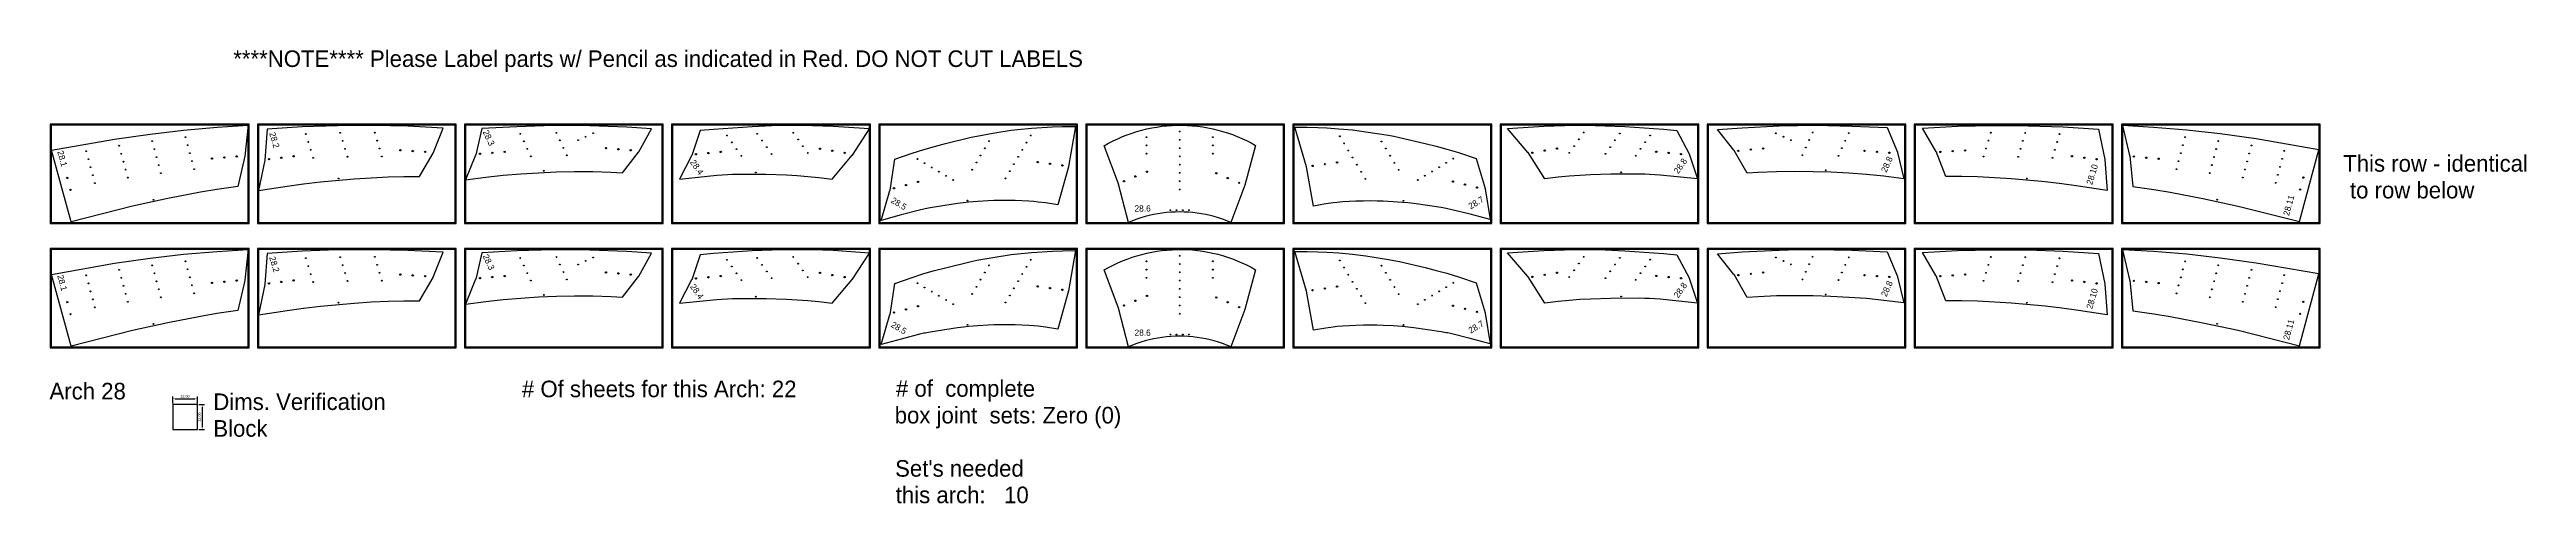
# Model space of a CAD drawing. Extents: x -420 to 2454, y -295 to 739.
# Drawn here: x 1258 to 2454, y -142 to 77 of the extents above; entities that cross this region are included whole.
import ezdxf

# ---------------------------------------------------------------- set-up
doc = ezdxf.new("R2010")
doc.units = 0
doc.header["$PDMODE"] = 32
doc.header["$PDSIZE"] = 0.38
doc.layers.get('0').update_dxf_attribs({"linetype": 'CONTINUOUS'})
doc.layers.get('DEFPOINTS').update_dxf_attribs({"linetype": 'CONTINUOUS'})
for name, color, linetype in [('ARCH__', 1, 'CONTINUOUS'), ('DEFAULT', 7, 'CONTINUOUS'), ('DRILL_PTS__ENGRAVE_PASS_RO', 172, 'CONTINUOUS'), ('DRILLING', 3, 'CONTINUOUS'), ('ENGRAVE', 4, 'CONTINUOUS'), ('PLYWOOD', 6, 'CONTINUOUS')]:
    doc.layers.add(name, color=color, linetype=linetype)
doc.styles.add('ARIAL', font='txt')
doc.dimstyles.get("Standard").update_dxf_attribs({"dimtxt": 0.18, "dimasz": 0.18, "dimexe": 0.18, "dimexo": 0.0625, "dimgap": 0.09, "dimtad": 0, "dimtih": 1, "dimtoh": 1, "dimzin": 0, "dimcen": 0.09, "dimazin": 3, "dimtfac": 1, "dimtofl": 0, "dimtmove": 0, "dimatfit": 3})

# ---------------------------------------------------------------- blocks, each defined once
blk = doc.blocks.new('*X313')
at = {"linetype": 'CONTINUOUS'}
for s, p in [('# of  complete', (1667, -90.8)), ('box joint  sets: Zero (0)', (1666.4, -103.7)), ("Set's needed", (1666.6, -129.4)), ('this arch:   10', (1666.9, -142.2))]:
    blk.add_text(s, height=8, dxfattribs=at).set_placement(p)
blk = doc.blocks.new('*X314')
at = {"layer": 'DEFAULT', "linetype": 'CONTINUOUS'}
for s, p in [('This row - identical', (2365.8, 17.9)), (' to row below', (2366.1, 5))]:
    blk.add_text(s, height=8, dxfattribs=at).set_placement(p)
blk = doc.blocks.new('_U828')
at = {"layer": 'ENGRAVE'}
blk.add_point((0, 0), dxfattribs=at)
blk = doc.blocks.new('_U829_01')
at = {"layer": 'ENGRAVE', "color": 0, "linetype": 'BYBLOCK'}
for p in [(0, 0), (4, 0), (8, 0), (12, 0), (16, 0), (20, 0)]:
    blk.add_blockref('_U828', p, dxfattribs=at)
blk = doc.blocks.new('_U832')
at = {"layer": 'ENGRAVE'}
blk.add_point((0, 0), dxfattribs=at)
blk = doc.blocks.new('_U833_01')
at = {"layer": 'ENGRAVE', "color": 0, "linetype": 'BYBLOCK'}
for p in [(0, 0), (4, 0), (8, 0), (12, 0), (16, 0), (20, 0), (24, 0)]:
    blk.add_blockref('_U832', p, dxfattribs=at)
blk = doc.blocks.new('_U842')
at = {"layer": 'ENGRAVE'}
blk.add_point((0, 0), dxfattribs=at)
blk = doc.blocks.new('_U843_01')
at = {"layer": 'ENGRAVE', "color": 0, "linetype": 'BYBLOCK'}
for p in [(0, 0), (4, 0), (8, 0), (12, 0), (16, 0)]:
    blk.add_blockref('_U842', p, dxfattribs=at)
blk = doc.blocks.new('_U874')
at = {"layer": 'ENGRAVE'}
blk.add_point((0, 0), dxfattribs=at)
blk = doc.blocks.new('_U875_01')
at = {"layer": 'ENGRAVE', "color": 0, "linetype": 'BYBLOCK'}
for p in [(0, 0), (4, 0), (8, 0), (12, 0), (16, 0)]:
    blk.add_blockref('_U874', p, dxfattribs=at)
blk = doc.blocks.new('_U870')
at = {"layer": 'ENGRAVE'}
blk.add_point((0, 0), dxfattribs=at)
blk = doc.blocks.new('_U871_01')
at = {"layer": 'ENGRAVE', "color": 0, "linetype": 'BYBLOCK'}
for p in [(0, 0), (4, 0), (8, 0), (12, 0), (16, 0), (20, 0), (24, 0)]:
    blk.add_blockref('_U870', p, dxfattribs=at)
blk = doc.blocks.new('_U866')
at = {"layer": 'ENGRAVE'}
blk.add_point((0, 0), dxfattribs=at)
blk = doc.blocks.new('_U867_01')
at = {"layer": 'ENGRAVE', "color": 0, "linetype": 'BYBLOCK'}
for p in [(0, 0), (4, 0), (8, 0), (12, 0), (16, 0), (20, 0)]:
    blk.add_blockref('_U866', p, dxfattribs=at)
blk = doc.blocks.new('*D14')
at = {"layer": 'DEFAULT', "color": 0}
for p, q in [((1317.8, -94), (1317.8, -90.6)), ((1319, -91.8), (1328.5, -91.8)), ((1329.8, -94), (1329.8, -90.6))]:
    blk.add_line(p, q, dxfattribs=at)
for points in [[(1319, -91.6), (1319, -92), (1317.8, -91.8)], [(1328.5, -92), (1328.5, -91.6), (1329.8, -91.8)]]:
    blk.add_solid(points, dxfattribs=at)
at = {"layer": 'DEFPOINTS', "color": 0}
for p in [(1317.8, -94.6), (1329.8, -91.8), (1329.8, -94.6)]:
    blk.add_point(p, dxfattribs=at)
at = {"layer": 'DEFAULT', "color": 0, "linetype": 'CONTINUOUS', "style": 'ARIAL'}
blk.add_text('12.00', height=1.25, dxfattribs=at).set_placement((1321.5, -91.2))
blk = doc.blocks.new('*D15')
at = {"layer": 'DEFAULT', "color": 0}
for p, q in [((1330.4, -94.6), (1333.2, -94.6)), ((1330.4, -106.6), (1333.2, -106.6)), ((1332, -95.9), (1332, -105.4))]:
    blk.add_line(p, q, dxfattribs=at)
for points in [[(1332.2, -95.9), (1331.8, -95.9), (1332, -94.6)], [(1331.8, -105.4), (1332.2, -105.4), (1332, -106.6)]]:
    blk.add_solid(points, dxfattribs=at)
at = {"layer": 'DEFPOINTS', "color": 0}
for p in [(1329.8, -94.6), (1329.8, -106.6), (1332, -106.6)]:
    blk.add_point(p, dxfattribs=at)
at = {"layer": 'DEFAULT', "color": 0, "linetype": 'CONTINUOUS', "style": 'ARIAL'}
blk.add_text('12.00', height=1.25, rotation=90, dxfattribs=at).set_placement((1331.3, -102.8))
blk = doc.blocks.new('*X315')
at = {"layer": 'DEFAULT', "linetype": 'CONTINUOUS'}
for s, p in [('Dims. Verification', (1337.4, -97.2)), ('Block', (1337.4, -110.1))]:
    blk.add_text(s, height=8, dxfattribs=at).set_placement(p)

msp = doc.modelspace()

# ---------------------------------------------------------------- linework, layer by layer
for p, q in [((1289.663, 33.658), (1306.966, 36.079)), ((1306.966, 36.079), (1323.016, 38.03)), ((1323.016, 38.03), (1339.226, 39.389)), ((1339.226, 39.389), (1354.177, 40.333)), ((1354.177, 40.333), (1352.685, 25.475)), ((1363.322, 38.416), (1362.247, 23.521)), ((1380.314, 39.515), (1363.322, 38.416)), ((1397.33, 40.121), (1380.314, 39.515)), ((1414.357, 40.231), (1397.33, 40.121)), ((1431.38, 39.847), (1414.357, 40.231)), ((1448.385, 38.968), (1431.38, 39.847)), ((1443.621, 26.906), (1448.385, 38.968)), ((1467.108, 38.689), (1464.115, 26.07)), ((1484.025, 39.624), (1467.108, 38.689)), ((1501.419, 40.181), (1484.025, 39.624)), ((1510.244, 40.186), (1501.419, 40.181)), ((1519.143, 40.033), (1510.244, 40.186)), ((1537.104, 39.374), (1519.143, 40.033)), ((1548.95, 38.56), (1537.104, 39.374)), ((1542.811, 27.48), (1548.95, 38.56)), ((1572.459, 37.739), (1568.413, 25.735)), ((1578.913, 38.335), (1572.459, 37.739)), ((1597.628, 39.609), (1578.913, 38.335)), ((1607.143, 40.024), (1597.628, 39.609)), ((1616.814, 40.22), (1607.143, 40.024)), ((1626.69, 40.127), (1616.814, 40.22)), ((1636.762, 39.757), (1626.69, 40.127)), ((1654.177, 38.627), (1636.762, 39.757)), ((1645.997, 25.956), (1654.177, 38.627)), ((1705.993, 35.126), (1713.707, 36.505)), ((1713.707, 36.505), (1722.602, 37.895)), ((1722.602, 37.895), (1725.858, 38.303)), ((1725.858, 38.303), (1732.473, 38.925)), ((1732.473, 38.925), (1742.54, 39.593)), ((1742.54, 39.593), (1747.368, 39.74)), ((1747.368, 39.74), (1753.695, 39.775)), ((1753.695, 39.775), (1750.314, 20.386)), ((1778.653, 35.73), (1780.981, 36.554)), ((1780.981, 36.554), (1783.336, 37.299)), ((1783.336, 37.299), (1785.715, 37.964)), ((1785.715, 37.964), (1788.115, 38.548)), ((1788.115, 38.548), (1790.533, 39.05)), ((1790.533, 39.05), (1792.967, 39.47)), ((1792.967, 39.47), (1795.414, 39.808)), ((1795.414, 39.808), (1797.871, 40.062)), ((1797.871, 40.062), (1800.335, 40.233)), ((1800.335, 40.233), (1802.803, 40.321)), ((1802.803, 40.321), (1805.273, 40.325)), ((1805.273, 40.325), (1807.742, 40.245)), ((1807.742, 40.245), (1810.206, 40.082)), ((1810.206, 40.082), (1812.664, 39.835)), ((1812.664, 39.835), (1815.112, 39.506)), ((1815.112, 39.506), (1817.547, 39.093)), ((1817.547, 39.093), (1819.967, 38.599)), ((1819.967, 38.599), (1822.369, 38.023)), ((1822.369, 38.023), (1824.749, 37.366)), ((1824.749, 37.366), (1827.107, 36.628)), ((1827.107, 36.628), (1829.438, 35.812)), ((1859.677, 39.333), (1861.228, 39.378)), ((1865.164, 20.274), (1859.677, 39.333)), ((1861.228, 39.378), (1865.596, 39.357)), ((1865.596, 39.357), (1870.77, 39.261)), ((1870.77, 39.261), (1875.096, 39.078)), ((1875.096, 39.078), (1880.855, 38.676)), ((1880.855, 38.676), (1887.481, 38.038)), ((1887.481, 38.038), (1893.877, 37.204)), ((1893.877, 37.204), (1904.803, 35.491)), ((1962.348, 38.708), (1979.762, 39.838)), ((1972.129, 27.228), (1962.348, 38.708)), ((1979.762, 39.838), (1989.834, 40.207)), ((1989.834, 40.207), (1999.71, 40.301)), ((1999.71, 40.301), (2009.381, 40.105)), ((2009.381, 40.105), (2018.896, 39.69)), ((2018.896, 39.69), (2037.612, 38.416)), ((2037.612, 38.416), (2044.066, 37.82)), ((2044.066, 37.82), (2049.945, 26.599)), ((2063.69, 38.209), (2075.526, 39.149)), ((2071.597, 28.313), (2063.69, 38.209)), ((2075.526, 39.149), (2093.48, 40)), ((2093.48, 40), (2102.376, 40.248)), ((2102.376, 40.248), (2111.2, 40.337)), ((2111.2, 40.337), (2128.599, 39.965)), ((2128.599, 39.965), (2145.526, 39.211)), ((2145.526, 39.211), (2150.546, 27.253)), ((2162.593, 38.948), (2179.597, 39.827)), ((2169.149, 27.759), (2162.593, 38.948)), ((2179.597, 39.827), (2196.62, 40.211)), ((2196.62, 40.211), (2213.647, 40.101)), ((2213.647, 40.101), (2230.664, 39.495)), ((2230.664, 39.495), (2247.655, 38.396)), ((2247.655, 38.396), (2250.707, 23.778)), ((2274.131, 39.313), (2259.177, 40.208)), ((2259.177, 40.208), (2262.684, 25.693)), ((2290.346, 38.007), (2274.131, 39.313)), ((2306.401, 36.108), (2290.346, 38.007)), ((2323.712, 33.743), (2306.401, 36.108)), ((1259.338, 28.31), (1289.663, 33.658)), ((1268.73, -6.289), (1259.338, 28.31)), ((1352.663, 25.343), (1349.204, 10.816)), ((1352.685, 25.475), (1352.663, 25.343)), ((1436.997, 15.579), (1443.554, 26.768)), ((1443.554, 26.768), (1443.621, 26.906)), ((1464.068, 25.924), (1459.177, 13.913)), ((1464.115, 26.07), (1464.068, 25.924)), ((1534.923, 17.369), (1542.724, 27.349)), ((1542.724, 27.349), (1542.811, 27.48)), ((1568.352, 25.59), (1562.473, 14.37)), ((1568.413, 25.735), (1568.352, 25.59)), ((1636.137, 14.37), (1645.918, 25.85)), ((1645.918, 25.85), (1645.997, 25.956)), ((1666.402, 23.893), (1674.901, 26.873)), ((1674.901, 26.873), (1680.51, 28.678)), ((1680.51, 28.678), (1685.587, 30.123)), ((1685.587, 30.123), (1690.951, 31.522)), ((1690.951, 31.522), (1703.25, 34.547)), ((1703.25, 34.547), (1705.993, 35.126)), ((1767.502, 30.455), (1769.658, 31.66)), ((1774.395, 12.02), (1767.502, 30.455)), ((1769.658, 31.66), (1771.854, 32.791)), ((1771.854, 32.791), (1774.087, 33.847)), ((1774.087, 33.847), (1776.354, 34.827)), ((1776.354, 34.827), (1778.653, 35.73)), ((1829.438, 35.812), (1831.74, 34.916)), ((1831.74, 34.916), (1834.01, 33.944)), ((1834.01, 33.944), (1836.246, 32.895)), ((1840.606, 30.573), (1835.493, 11.411)), ((1836.246, 32.895), (1838.446, 31.771)), ((1838.446, 31.771), (1840.606, 30.573)), ((1904.803, 35.491), (1907.381, 35.026)), ((1907.381, 35.026), (1910.13, 34.476)), ((1910.13, 34.476), (1922.461, 31.581)), ((1922.461, 31.581), (1927.84, 30.239)), ((1927.84, 30.239), (1932.931, 28.849)), ((1932.931, 28.849), (1938.56, 27.103)), ((1938.56, 27.103), (1947.09, 24.214)), ((1947.09, 24.214), (1951.447, 9.775)), ((1972.208, 27.122), (1972.129, 27.228)), ((1980.388, 14.451), (1972.208, 27.122)), ((2049.945, 26.599), (2050.007, 26.455)), ((2050.007, 26.455), (2054.052, 14.451)), ((2071.686, 28.182), (2071.597, 28.313)), ((2077.942, 17.168), (2071.686, 28.182)), ((2150.546, 27.253), (2150.594, 27.107)), ((2150.594, 27.107), (2153.721, 14.522)), ((2169.217, 27.621), (2169.149, 27.759)), ((2173.98, 15.559), (2169.217, 27.621)), ((2262.684, 25.693), (2262.706, 25.561)), ((2262.706, 25.561), (2264.246, 10.707)), ((2354.054, 28.494), (2323.712, 33.743)), ((2344.775, -6.136), (2354.054, 28.494)), ((1362.228, 23.389), (1359.177, 8.771)), ((1362.247, 23.521), (1362.228, 23.389)), ((1372.997, 10.932), (1381.022, 12.03)), ((1381.022, 12.03), (1389.092, 12.981)), ((1389.092, 12.981), (1405.372, 14.414)), ((1405.372, 14.414), (1413.56, 14.971)), ((1413.56, 14.971), (1421.795, 15.371)), ((1421.795, 15.371), (1429.375, 15.547)), ((1429.375, 15.547), (1436.997, 15.579)), ((1459.177, 13.913), (1468.925, 15.217)), ((1468.925, 15.217), (1477.313, 16.16)), ((1477.313, 16.16), (1485.801, 16.886)), ((1485.801, 16.886), (1494.383, 17.412)), ((1494.383, 17.412), (1503.045, 17.766)), ((1503.045, 17.766), (1511.788, 17.946)), ((1511.788, 17.946), (1520.62, 17.934)), ((1520.62, 17.934), (1529.572, 17.667)), ((1529.572, 17.667), (1534.923, 17.369)), ((1562.473, 14.37), (1580.522, 16.172)), ((1580.522, 16.172), (1585.686, 16.536)), ((1585.686, 16.536), (1588.002, 16.634)), ((1588.002, 16.634), (1590.375, 16.687)), ((1590.375, 16.687), (1604.369, 16.625)), ((1604.369, 16.625), (1614.149, 16.33)), ((1614.149, 16.33), (1619.253, 16.048)), ((1619.253, 16.048), (1624.435, 15.658)), ((1624.435, 15.658), (1629.701, 15.15)), ((1629.701, 15.15), (1636.137, 14.37)), ((1664.147, 8.981), (1666.402, 23.893)), ((1750.291, 20.284), (1745.118, 1.822)), ((1750.298, 20.309), (1750.291, 20.284)), ((1750.304, 20.335), (1750.298, 20.309)), ((1750.309, 20.36), (1750.304, 20.335)), ((1750.314, 20.386), (1750.309, 20.36)), ((1774.404, 11.995), (1774.395, 12.02)), ((1774.412, 11.971), (1774.404, 11.995)), ((1774.42, 11.945), (1774.412, 11.971)), ((1865.173, 20.241), (1865.164, 20.274)), ((1865.181, 20.208), (1865.173, 20.241)), ((1865.187, 20.174), (1865.181, 20.208)), ((1868.612, 1.309), (1865.187, 20.174)), ((1986.824, 15.231), (1980.388, 14.451)), ((1992.09, 15.739), (1986.824, 15.231)), ((1997.271, 16.129), (1992.09, 15.739)), ((2002.376, 16.411), (1997.271, 16.129)), ((2012.156, 16.706), (2002.376, 16.411)), ((2026.15, 16.768), (2012.156, 16.706)), ((2028.522, 16.715), (2026.15, 16.768)), ((2030.839, 16.617), (2028.522, 16.715)), ((2036.003, 16.253), (2030.839, 16.617)), ((2054.052, 14.451), (2036.003, 16.253)), ((2083.29, 17.524), (2077.942, 17.168)), ((2092.238, 17.886), (2083.29, 17.524)), ((2101.07, 17.993), (2092.238, 17.886)), ((2109.814, 17.905), (2101.07, 17.993)), ((2118.479, 17.644), (2109.814, 17.905)), ((2127.066, 17.21), (2118.479, 17.644)), ((2135.562, 16.575), (2127.066, 17.21)), ((2143.959, 15.722), (2135.562, 16.575)), ((2153.721, 14.522), (2143.959, 15.722)), ((2181.603, 15.527), (2173.98, 15.559)), ((2189.182, 15.351), (2181.603, 15.527)), ((2197.418, 14.951), (2189.182, 15.351)), ((2205.606, 14.394), (2197.418, 14.951)), ((2221.886, 12.961), (2205.606, 14.394)), ((2229.955, 12.01), (2221.886, 12.961)), ((2237.98, 10.912), (2229.955, 12.01)), ((2250.707, 23.778), (2250.725, 23.645)), ((2250.725, 23.645), (2251.801, 8.751)), ((1298.455, 1.269), (1268.73, -6.289)), ((1315.423, 4.925), (1298.455, 1.269)), ((1331.164, 8.011), (1315.423, 4.925)), ((1339.095, 9.334), (1331.164, 8.011)), ((1349.204, 10.816), (1339.095, 9.334)), ((1359.177, 8.771), (1372.997, 10.932)), ((1659.914, -5.633), (1664.118, 8.852)), ((1664.118, 8.852), (1664.147, 8.981)), ((1683.507, 0.405), (1681.058, -0.023)), ((1696.72, 2.499), (1683.507, 0.405)), ((1699.63, 2.874), (1696.72, 2.499)), ((1702.103, 3.136), (1699.63, 2.874)), ((1706.549, 3.49), (1702.103, 3.136)), ((1711.479, 3.808), (1706.549, 3.49)), ((1714.327, 3.929), (1711.479, 3.808)), ((1717.494, 3.995), (1714.327, 3.929)), ((1720.982, 3.989), (1717.494, 3.995)), ((1724.584, 3.919), (1720.982, 3.989)), ((1731.111, 3.643), (1724.584, 3.919)), ((1733.6, 3.462), (1731.111, 3.643)), ((1735.641, 3.258), (1733.6, 3.462)), ((1739.183, 2.783), (1735.641, 3.258)), ((1745.118, 1.822), (1739.183, 2.783)), ((1774.427, 11.92), (1774.42, 11.945)), ((1779.305, -6.622), (1774.427, 11.92)), ((1835.461, 11.312), (1828.68, -6.622)), ((1835.473, 11.345), (1835.461, 11.312)), ((1835.483, 11.377), (1835.473, 11.345)), ((1835.493, 11.411), (1835.483, 11.377)), ((1874.536, 2.333), (1868.612, 1.309)), ((1878.073, 2.846), (1874.536, 2.333)), ((1880.111, 3.071), (1878.073, 2.846)), ((1882.599, 3.279), (1880.111, 3.071)), ((1889.122, 3.624), (1882.599, 3.279)), ((1892.724, 3.732), (1889.122, 3.624)), ((1896.211, 3.775), (1892.724, 3.732)), ((1899.379, 3.743), (1896.211, 3.775)), ((1902.227, 3.652), (1899.379, 3.743)), ((1907.16, 3.386), (1902.227, 3.652)), ((1911.61, 3.079), (1907.16, 3.386)), ((1914.086, 2.843), (1911.61, 3.079)), ((1916.999, 2.5), (1914.086, 2.843)), ((1930.234, 0.545), (1916.999, 2.5)), ((1932.688, 0.143), (1930.234, 0.545)), ((1933.31, 0.023), (1932.688, 0.143)), ((1934.73, -0.295), (1933.31, 0.023)), ((1951.447, 9.775), (1951.477, 9.646)), ((1951.477, 9.646), (1953.89, -5.242)), ((2251.801, 8.751), (2237.98, 10.912)), ((2264.246, 10.707), (2274.36, 9.258)), ((2274.36, 9.258), (2282.295, 7.961)), ((2282.295, 7.961), (2298.046, 4.927)), ((2298.046, 4.927), (2315.026, 1.325)), ((2315.026, 1.325), (2344.775, -6.136)), ((1669.562, -2.926), (1659.914, -5.633)), ((1679.02, -0.483), (1669.562, -2.926)), ((1680.437, -0.15), (1679.02, -0.483)), ((1681.058, -0.023), (1680.437, -0.15)), ((1781.262, -5.82), (1779.305, -6.622)), ((1783.245, -5.085), (1781.262, -5.82)), ((1785.251, -4.417), (1783.245, -5.085)), ((1787.279, -3.817), (1785.251, -4.417)), ((1789.326, -3.287), (1787.279, -3.817)), ((1791.39, -2.826), (1789.326, -3.287)), ((1793.469, -2.434), (1791.39, -2.826)), ((1795.559, -2.114), (1793.469, -2.434)), ((1797.659, -1.864), (1795.559, -2.114)), ((1799.766, -1.686), (1797.659, -1.864)), ((1801.878, -1.578), (1799.766, -1.686)), ((1803.993, -1.543), (1801.878, -1.578)), ((1804.302, -1.539), (1803.993, -1.539)), ((1806.107, -1.578), (1803.993, -1.543)), ((1808.219, -1.686), (1806.107, -1.578)), ((1810.326, -1.864), (1808.219, -1.686)), ((1812.426, -2.114), (1810.326, -1.864)), ((1814.517, -2.434), (1812.426, -2.114)), ((1816.595, -2.826), (1814.517, -2.434)), ((1818.659, -3.287), (1816.595, -2.826)), ((1820.706, -3.817), (1818.659, -3.287)), ((1822.734, -4.417), (1820.706, -3.817)), ((1824.741, -5.085), (1822.734, -4.417)), ((1826.723, -5.82), (1824.741, -5.085)), ((1828.68, -6.622), (1826.723, -5.82)), ((1944.214, -2.637), (1934.73, -0.295)), ((1953.89, -5.242), (1944.214, -2.637)), ((1306.966, -23.921), (1323.016, -21.97)), ((1323.016, -21.97), (1339.226, -20.611)), ((1339.226, -20.611), (1354.177, -19.667)), ((1354.177, -19.667), (1352.685, -34.525)), ((1363.322, -21.584), (1362.247, -36.479)), ((1380.314, -20.485), (1363.322, -21.584)), ((1397.33, -19.879), (1380.314, -20.485)), ((1414.357, -19.769), (1397.33, -19.879)), ((1431.38, -20.153), (1414.357, -19.769)), ((1448.385, -21.032), (1431.38, -20.153)), ((1443.621, -33.094), (1448.385, -21.032)), ((1467.108, -21.311), (1464.115, -33.93)), ((1484.025, -20.376), (1467.108, -21.311)), ((1501.419, -19.819), (1484.025, -20.376)), ((1510.244, -19.814), (1501.419, -19.819)), ((1519.143, -19.967), (1510.244, -19.814)), ((1537.104, -20.626), (1519.143, -19.967)), ((1548.95, -21.44), (1537.104, -20.626)), ((1542.811, -32.52), (1548.95, -21.44)), ((1572.459, -22.261), (1568.413, -34.265)), ((1578.913, -21.665), (1572.459, -22.261)), ((1597.628, -20.391), (1578.913, -21.665)), ((1607.143, -19.976), (1597.628, -20.391)), ((1616.814, -19.78), (1607.143, -19.976)), ((1626.69, -19.873), (1616.814, -19.78)), ((1636.762, -20.243), (1626.69, -19.873)), ((1654.177, -21.373), (1636.762, -20.243)), ((1645.997, -34.044), (1654.177, -21.373)), ((1705.993, -24.874), (1713.707, -23.495)), ((1713.707, -23.495), (1722.602, -22.105)), ((1722.602, -22.105), (1725.858, -21.697)), ((1725.858, -21.697), (1732.473, -21.075)), ((1732.473, -21.075), (1742.54, -20.407)), ((1742.54, -20.407), (1747.368, -20.26)), ((1747.368, -20.26), (1753.695, -20.225)), ((1753.695, -20.225), (1750.314, -39.614)), ((1778.653, -24.27), (1780.981, -23.446)), ((1780.981, -23.446), (1783.336, -22.701)), ((1783.336, -22.701), (1785.715, -22.036)), ((1785.715, -22.036), (1788.115, -21.452)), ((1788.115, -21.452), (1790.533, -20.95)), ((1790.533, -20.95), (1792.967, -20.53)), ((1792.967, -20.53), (1795.414, -20.192)), ((1795.414, -20.192), (1797.871, -19.938)), ((1797.871, -19.938), (1800.335, -19.767)), ((1800.335, -19.767), (1802.803, -19.679)), ((1802.803, -19.679), (1805.273, -19.675)), ((1805.273, -19.675), (1807.742, -19.755)), ((1807.742, -19.755), (1810.206, -19.918)), ((1810.206, -19.918), (1812.664, -20.165)), ((1812.664, -20.165), (1815.112, -20.494)), ((1815.112, -20.494), (1817.547, -20.907)), ((1817.547, -20.907), (1819.967, -21.401)), ((1819.967, -21.401), (1822.369, -21.977)), ((1822.369, -21.977), (1824.749, -22.634)), ((1824.749, -22.634), (1827.107, -23.372)), ((1827.107, -23.372), (1829.438, -24.188)), ((1859.677, -20.667), (1861.228, -20.622)), ((1865.164, -39.726), (1859.677, -20.667)), ((1861.228, -20.622), (1865.596, -20.643)), ((1865.596, -20.643), (1870.77, -20.739)), ((1870.77, -20.739), (1875.096, -20.922)), ((1875.096, -20.922), (1880.855, -21.324)), ((1880.855, -21.324), (1887.481, -21.962)), ((1887.481, -21.962), (1893.877, -22.796)), ((1893.877, -22.796), (1904.803, -24.509)), ((1962.348, -21.292), (1979.762, -20.162)), ((1972.129, -32.772), (1962.348, -21.292)), ((1979.762, -20.162), (1989.834, -19.793)), ((1989.834, -19.793), (1999.71, -19.699)), ((1999.71, -19.699), (2009.381, -19.895)), ((2009.381, -19.895), (2018.896, -20.31)), ((2018.896, -20.31), (2037.612, -21.584)), ((2037.612, -21.584), (2044.066, -22.18)), ((2044.066, -22.18), (2049.945, -33.401)), ((2063.69, -21.791), (2075.526, -20.851)), ((2071.597, -31.687), (2063.69, -21.791)), ((2075.526, -20.851), (2093.48, -20)), ((2093.48, -20), (2102.376, -19.752)), ((2102.376, -19.752), (2111.2, -19.663)), ((2111.2, -19.663), (2128.599, -20.035)), ((2128.599, -20.035), (2145.526, -20.789)), ((2145.526, -20.789), (2150.546, -32.747)), ((2162.593, -21.052), (2179.597, -20.173)), ((2169.149, -32.241), (2162.593, -21.052)), ((2179.597, -20.173), (2196.62, -19.789)), ((2196.62, -19.789), (2213.647, -19.899)), ((2213.647, -19.899), (2230.664, -20.505)), ((2230.664, -20.505), (2247.655, -21.604)), ((2247.655, -21.604), (2250.707, -36.222)), ((2274.131, -20.687), (2259.177, -19.792)), ((2259.177, -19.792), (2262.684, -34.307)), ((2290.346, -21.993), (2274.131, -20.687)), ((2306.401, -23.892), (2290.346, -21.993)), ((2323.712, -26.257), (2306.401, -23.892)), ((1259.338, -31.69), (1289.663, -26.342)), ((1268.73, -66.289), (1259.338, -31.69)), ((1289.663, -26.342), (1306.966, -23.921)), ((1352.663, -34.657), (1349.204, -49.184)), ((1352.685, -34.525), (1352.663, -34.657)), ((1436.997, -44.421), (1443.554, -33.232)), ((1443.554, -33.232), (1443.621, -33.094)), ((1464.068, -34.076), (1459.177, -46.087)), ((1464.115, -33.93), (1464.068, -34.076)), ((1534.923, -42.631), (1542.724, -32.651)), ((1542.724, -32.651), (1542.811, -32.52)), ((1568.352, -34.41), (1562.473, -45.63)), ((1568.413, -34.265), (1568.352, -34.41)), ((1636.137, -45.63), (1645.918, -34.15)), ((1645.918, -34.15), (1645.997, -34.044)), ((1666.402, -36.107), (1674.901, -33.127)), ((1674.901, -33.127), (1680.51, -31.322)), ((1680.51, -31.322), (1685.587, -29.877)), ((1685.587, -29.877), (1690.951, -28.478)), ((1690.951, -28.478), (1703.25, -25.453)), ((1703.25, -25.453), (1705.993, -24.874)), ((1767.502, -29.545), (1769.658, -28.34)), ((1774.395, -47.98), (1767.502, -29.545)), ((1769.658, -28.34), (1771.854, -27.209)), ((1771.854, -27.209), (1774.087, -26.153)), ((1774.087, -26.153), (1776.354, -25.173)), ((1776.354, -25.173), (1778.653, -24.27)), ((1829.438, -24.188), (1831.74, -25.084)), ((1831.74, -25.084), (1834.01, -26.056)), ((1834.01, -26.056), (1836.246, -27.105)), ((1840.606, -29.427), (1835.493, -48.589)), ((1836.246, -27.105), (1838.446, -28.229)), ((1838.446, -28.229), (1840.606, -29.427)), ((1904.803, -24.509), (1907.381, -24.974)), ((1907.381, -24.974), (1910.13, -25.524)), ((1910.13, -25.524), (1922.461, -28.419)), ((1922.461, -28.419), (1927.84, -29.761)), ((1927.84, -29.761), (1932.931, -31.151)), ((1932.931, -31.151), (1938.56, -32.897)), ((1938.56, -32.897), (1947.09, -35.786)), ((1947.09, -35.786), (1951.447, -50.225)), ((1972.208, -32.878), (1972.129, -32.772)), ((1980.388, -45.549), (1972.208, -32.878)), ((2049.945, -33.401), (2050.007, -33.545)), ((2050.007, -33.545), (2054.052, -45.549)), ((2071.686, -31.818), (2071.597, -31.687)), ((2077.942, -42.832), (2071.686, -31.818)), ((2150.546, -32.747), (2150.594, -32.893)), ((2150.594, -32.893), (2153.721, -45.478)), ((2169.217, -32.379), (2169.149, -32.241)), ((2173.98, -44.441), (2169.217, -32.379)), ((2262.684, -34.307), (2262.706, -34.439)), ((2262.706, -34.439), (2264.246, -49.293)), ((2354.054, -31.506), (2323.712, -26.257)), ((2344.775, -66.136), (2354.054, -31.506)), ((1362.228, -36.611), (1359.177, -51.229)), ((1362.247, -36.479), (1362.228, -36.611)), ((1381.022, -47.97), (1389.092, -47.019)), ((1389.092, -47.019), (1405.372, -45.586)), ((1405.372, -45.586), (1413.56, -45.029)), ((1413.56, -45.029), (1421.795, -44.629)), ((1421.795, -44.629), (1429.375, -44.453)), ((1429.375, -44.453), (1436.997, -44.421)), ((1459.177, -46.087), (1468.925, -44.783)), ((1468.925, -44.783), (1477.313, -43.84)), ((1477.313, -43.84), (1485.801, -43.114)), ((1485.801, -43.114), (1494.383, -42.588)), ((1494.383, -42.588), (1503.045, -42.234)), ((1503.045, -42.234), (1511.788, -42.054)), ((1511.788, -42.054), (1520.62, -42.066)), ((1520.62, -42.066), (1529.572, -42.333)), ((1529.572, -42.333), (1534.923, -42.631)), ((1562.473, -45.63), (1580.522, -43.828)), ((1580.522, -43.828), (1585.686, -43.464)), ((1585.686, -43.464), (1588.002, -43.366)), ((1588.002, -43.366), (1590.375, -43.313)), ((1590.375, -43.313), (1604.369, -43.375)), ((1604.369, -43.375), (1614.149, -43.67)), ((1614.149, -43.67), (1619.253, -43.952)), ((1619.253, -43.952), (1624.435, -44.342)), ((1624.435, -44.342), (1629.701, -44.85)), ((1629.701, -44.85), (1636.137, -45.63)), ((1664.147, -51.019), (1666.402, -36.107)), ((1750.291, -39.716), (1745.118, -58.178)), ((1750.298, -39.691), (1750.291, -39.716)), ((1750.304, -39.665), (1750.298, -39.691)), ((1750.309, -39.64), (1750.304, -39.665)), ((1750.314, -39.614), (1750.309, -39.64)), ((1865.173, -39.759), (1865.164, -39.726)), ((1865.181, -39.792), (1865.173, -39.759)), ((1865.187, -39.826), (1865.181, -39.792)), ((1868.612, -58.691), (1865.187, -39.826)), ((1986.824, -44.769), (1980.388, -45.549)), ((1992.09, -44.261), (1986.824, -44.769)), ((1997.271, -43.871), (1992.09, -44.261)), ((2002.376, -43.589), (1997.271, -43.871)), ((2012.156, -43.294), (2002.376, -43.589)), ((2026.15, -43.232), (2012.156, -43.294)), ((2028.522, -43.285), (2026.15, -43.232)), ((2030.839, -43.383), (2028.522, -43.285)), ((2036.003, -43.747), (2030.839, -43.383)), ((2054.052, -45.549), (2036.003, -43.747)), ((2083.29, -42.476), (2077.942, -42.832)), ((2092.238, -42.114), (2083.29, -42.476)), ((2101.07, -42.007), (2092.238, -42.114)), ((2109.814, -42.095), (2101.07, -42.007)), ((2118.479, -42.356), (2109.814, -42.095)), ((2127.066, -42.79), (2118.479, -42.356)), ((2135.562, -43.425), (2127.066, -42.79)), ((2143.959, -44.278), (2135.562, -43.425)), ((2153.721, -45.478), (2143.959, -44.278)), ((2181.603, -44.473), (2173.98, -44.441)), ((2189.182, -44.649), (2181.603, -44.473)), ((2197.418, -45.049), (2189.182, -44.649)), ((2205.606, -45.606), (2197.418, -45.049)), ((2221.886, -47.039), (2205.606, -45.606)), ((2229.955, -47.99), (2221.886, -47.039)), ((2250.707, -36.222), (2250.725, -36.355)), ((2250.725, -36.355), (2251.801, -51.249)), ((1298.455, -58.731), (1268.73, -66.289)), ((1315.423, -55.075), (1298.455, -58.731)), ((1331.164, -51.989), (1315.423, -55.075)), ((1339.095, -50.666), (1331.164, -51.989)), ((1349.204, -49.184), (1339.095, -50.666)), ((1359.177, -51.229), (1372.997, -49.068)), ((1372.997, -49.068), (1381.022, -47.97)), ((1659.914, -65.633), (1664.118, -51.148)), ((1664.118, -51.148), (1664.147, -51.019)), ((1683.507, -59.595), (1681.058, -60.023)), ((1696.72, -57.501), (1683.507, -59.595)), ((1699.63, -57.126), (1696.72, -57.501)), ((1702.103, -56.864), (1699.63, -57.126)), ((1706.549, -56.51), (1702.103, -56.864)), ((1711.479, -56.192), (1706.549, -56.51)), ((1714.327, -56.071), (1711.479, -56.192)), ((1717.494, -56.005), (1714.327, -56.071)), ((1720.982, -56.011), (1717.494, -56.005)), ((1724.584, -56.081), (1720.982, -56.011)), ((1731.111, -56.357), (1724.584, -56.081)), ((1733.6, -56.538), (1731.111, -56.357)), ((1735.641, -56.742), (1733.6, -56.538)), ((1739.183, -57.217), (1735.641, -56.742)), ((1745.118, -58.178), (1739.183, -57.217)), ((1774.404, -48.005), (1774.395, -47.98)), ((1774.412, -48.029), (1774.404, -48.005)), ((1774.42, -48.055), (1774.412, -48.029)), ((1774.427, -48.08), (1774.42, -48.055)), ((1779.305, -66.622), (1774.427, -48.08)), ((1835.461, -48.688), (1828.68, -66.622)), ((1835.473, -48.655), (1835.461, -48.688)), ((1835.483, -48.623), (1835.473, -48.655)), ((1835.493, -48.589), (1835.483, -48.623)), ((1874.536, -57.667), (1868.612, -58.691)), ((1878.073, -57.154), (1874.536, -57.667)), ((1880.111, -56.929), (1878.073, -57.154)), ((1882.599, -56.721), (1880.111, -56.929)), ((1889.122, -56.376), (1882.599, -56.721)), ((1892.724, -56.268), (1889.122, -56.376)), ((1896.211, -56.225), (1892.724, -56.268)), ((1899.379, -56.257), (1896.211, -56.225)), ((1902.227, -56.348), (1899.379, -56.257)), ((1907.16, -56.614), (1902.227, -56.348)), ((1911.61, -56.921), (1907.16, -56.614)), ((1914.086, -57.157), (1911.61, -56.921)), ((1916.999, -57.5), (1914.086, -57.157)), ((1930.234, -59.455), (1916.999, -57.5)), ((1932.688, -59.857), (1930.234, -59.455)), ((1951.447, -50.225), (1951.477, -50.354)), ((1951.477, -50.354), (1953.89, -65.242)), ((2237.98, -49.088), (2229.955, -47.99)), ((2251.801, -51.249), (2237.98, -49.088)), ((2264.246, -49.293), (2274.36, -50.742)), ((2274.36, -50.742), (2282.295, -52.039)), ((2282.295, -52.039), (2298.046, -55.073)), ((2298.046, -55.073), (2315.026, -58.675)), ((2315.026, -58.675), (2344.775, -66.136)), ((1669.562, -62.926), (1659.914, -65.633)), ((1679.02, -60.483), (1669.562, -62.926)), ((1680.437, -60.15), (1679.02, -60.483)), ((1681.058, -60.023), (1680.437, -60.15)), ((1781.262, -65.82), (1779.305, -66.622)), ((1783.245, -65.085), (1781.262, -65.82)), ((1785.251, -64.417), (1783.245, -65.085)), ((1787.279, -63.817), (1785.251, -64.417)), ((1789.326, -63.287), (1787.279, -63.817)), ((1791.39, -62.826), (1789.326, -63.287)), ((1793.469, -62.434), (1791.39, -62.826)), ((1795.559, -62.114), (1793.469, -62.434)), ((1797.659, -61.864), (1795.559, -62.114)), ((1799.766, -61.686), (1797.659, -61.864)), ((1801.878, -61.578), (1799.766, -61.686)), ((1803.993, -61.543), (1801.878, -61.578)), ((1804.302, -61.539), (1803.993, -61.539)), ((1806.107, -61.578), (1803.993, -61.543)), ((1808.219, -61.686), (1806.107, -61.578)), ((1810.326, -61.864), (1808.219, -61.686)), ((1812.426, -62.114), (1810.326, -61.864)), ((1814.517, -62.434), (1812.426, -62.114)), ((1816.595, -62.826), (1814.517, -62.434)), ((1818.659, -63.287), (1816.595, -62.826)), ((1820.706, -63.817), (1818.659, -63.287)), ((1822.734, -64.417), (1820.706, -63.817)), ((1824.741, -65.085), (1822.734, -64.417)), ((1826.723, -65.82), (1824.741, -65.085)), ((1828.68, -66.622), (1826.723, -65.82)), ((1933.31, -59.977), (1932.688, -59.857)), ((1934.73, -60.295), (1933.31, -59.977)), ((1944.214, -62.637), (1934.73, -60.295)), ((1953.89, -65.242), (1944.214, -62.637))]:
    msp.add_line(p, q)
at = {"layer": 'DEFAULT'}
for p, q in [((1329.782, -94.608), (1317.782, -94.608)), ((1317.782, -94.608), (1317.782, -106.608)), ((1329.782, -106.608), (1329.782, -94.608)), ((1317.782, -106.608), (1329.782, -106.608))]:
    msp.add_line(p, q, dxfattribs=at)
at = {"layer": 'DRILL_PTS__ENGRAVE_PASS_RO'}
for p in [(1397.877, 14.652), (1496.933, 18.365), (1599.309, 17.515), (2017.216, 17.595), (2115.92, 18.57), (2213.1, 14.632), (1308.536, 4.349), (2304.935, 4.373), (1397.877, -45.348), (1496.933, -41.635), (1599.309, -42.485), (2017.216, -42.405), (2115.92, -41.43), (2213.1, -45.368), (1308.536, -55.651), (2304.935, -55.627)]:
    msp.add_point(p, dxfattribs=at)
at = {"layer": 'DRILLING'}
for centre, radius in [((1336.753, 24.207), 0.323), ((1342.728, 24.754), 0.323), ((1348.703, 25.301), 0.323), ((1364.228, 23.95), 0.323), ((1370.186, 24.664), 0.322), ((1376.143, 25.378), 0.322), ((1427.721, 28.219), 0.323), ((1433.709, 27.841), 0.322), ((1439.697, 27.463), 0.322), ((1466.133, 26.541), 0.322), ((1472.113, 27.022), 0.322), ((1478.094, 27.503), 0.323), ((1526.993, 29.272), 0.323), ((1532.971, 28.749), 0.323), ((1538.948, 28.226), 0.323), ((1570.453, 26.335), 0.323), ((1576.426, 26.896), 0.323), ((1582.4, 27.456), 0.322), ((1630.366, 28.992), 0.323), ((1636.282, 27.994), 0.322), ((1642.199, 26.997), 0.322), ((1974.326, 27.078), 0.322), ((1980.243, 28.075), 0.322), ((1986.159, 29.072), 0.322), ((2034.125, 27.537), 0.322), ((2040.098, 26.976), 0.323), ((2046.072, 26.416), 0.322), ((2073.802, 27.982), 0.323), ((2079.773, 28.569), 0.323), ((2085.744, 29.155), 0.323), ((2134.66, 27.909), 0.323), ((2140.645, 27.492), 0.323), ((2146.631, 27.075), 0.323), ((2171.281, 27.443), 0.323), ((2177.269, 27.821), 0.323), ((2183.257, 28.199), 0.322), ((2234.834, 25.358), 0.322), ((2240.792, 24.644), 0.323), ((2246.749, 23.93), 0.322), ((2264.7, 25.194), 0.322), ((2270.677, 24.667), 0.322), ((2276.653, 24.139), 0.322), ((1266.867, 14.888), 0.323), ((1677.668, 12.931), 0.323), ((1735.451, 22.524), 0.323), ((1741.397, 21.717), 0.323), ((1747.342, 20.91), 0.323), ((1777.103, 13.281), 0.322), ((1782.64, 15.593), 0.323), ((1788.177, 17.905), 0.322), ((1821.635, 17.142), 0.322), ((1827.172, 14.83), 0.323), ((1832.709, 12.518), 0.322), ((1868.144, 20.66), 0.323), ((1874.08, 21.529), 0.322), ((1880.017, 22.399), 0.322), ((1935.94, 13.133), 0.323), ((1941.76, 11.674), 0.322), ((2346.569, 15.048), 0.322), ((1268.439, 9.097), 0.322), ((1666.06, 9.89), 0.323), ((1671.864, 11.411), 0.322), ((1947.58, 10.215), 0.322), ((2345.016, 9.252), 0.322), ((1336.753, -35.793), 0.323), ((1342.728, -35.246), 0.323), ((1348.703, -34.699), 0.323), ((1364.228, -36.05), 0.323), ((1370.186, -35.336), 0.322), ((1376.143, -34.622), 0.322), ((1427.721, -31.781), 0.323), ((1433.709, -32.159), 0.323), ((1439.697, -32.537), 0.322), ((1466.133, -33.459), 0.322), ((1472.113, -32.978), 0.322), ((1478.094, -32.497), 0.323), ((1526.993, -30.728), 0.323), ((1532.971, -31.251), 0.323), ((1538.948, -31.774), 0.323), ((1570.453, -33.665), 0.323), ((1576.426, -33.104), 0.323), ((1582.4, -32.544), 0.322), ((1630.366, -31.008), 0.323), ((1636.282, -32.006), 0.322), ((1642.199, -33.003), 0.322), ((1974.326, -32.922), 0.322), ((1980.243, -31.925), 0.322), ((1986.159, -30.928), 0.322), ((2034.125, -32.463), 0.322), ((2040.098, -33.024), 0.323), ((2046.072, -33.584), 0.322), ((2073.802, -32.018), 0.323), ((2079.773, -31.431), 0.323), ((2085.744, -30.845), 0.323), ((2134.66, -32.091), 0.323), ((2140.645, -32.508), 0.323), ((2146.631, -32.925), 0.323), ((2171.281, -32.557), 0.323), ((2177.269, -32.179), 0.323), ((2183.257, -31.801), 0.322), ((2234.834, -34.642), 0.322), ((2240.792, -35.356), 0.323), ((2246.749, -36.07), 0.322), ((2264.7, -34.806), 0.322), ((2270.677, -35.333), 0.322), ((2276.653, -35.861), 0.322), ((1266.867, -45.112), 0.323), ((1677.668, -47.069), 0.323), ((1735.451, -37.476), 0.323), ((1741.397, -38.283), 0.323), ((1747.342, -39.09), 0.323), ((1777.103, -46.719), 0.322), ((1782.64, -44.407), 0.323), ((1788.177, -42.095), 0.322), ((1821.635, -42.858), 0.322), ((1827.172, -45.17), 0.323), ((1832.709, -47.482), 0.322), ((1868.144, -39.34), 0.322), ((1874.08, -38.471), 0.322), ((1880.017, -37.601), 0.323), ((1935.94, -46.867), 0.322), ((2346.569, -44.952), 0.322), ((1268.439, -50.903), 0.322), ((1666.06, -50.11), 0.323), ((1671.864, -48.589), 0.323), ((1941.76, -48.326), 0.322), ((1947.58, -49.785), 0.322), ((2345.016, -50.748), 0.322)]:
    msp.add_circle(centre, radius, dxfattribs=at)
at = {"layer": 'ENGRAVE'}
for p in [(1382.117, 36.098), (1398.672, 36.619), (1415.347, 36.742), (1485.626, 36.19), (1503.044, 36.697), (1520.794, 36.492), (1600.028, 36.227), (1617.442, 36.722), (1803.993, 37.306), (1999.083, 36.803), (2016.496, 36.308), (2091.866, 36.441), (2109.613, 36.836), (2127.035, 36.515), (2195.63, 36.722), (2212.305, 36.599), (2228.861, 36.078), (1276.049, 27.824), (1277.097, 23.964), (1291.912, 30.461), (1292.96, 26.601), (1307.892, 32.67), (1308.94, 28.81), (1309.987, 24.949), (1323.945, 34.607), (1324.993, 30.747), (1326.041, 26.886), (1383.272, 32.268), (1384.428, 28.439), (1385.583, 24.609), (1399.828, 32.789), (1400.983, 28.96), (1402.138, 25.13), (1416.503, 32.913), (1417.658, 29.083), (1418.814, 25.254), (1487.317, 32.565), (1489.007, 28.94), (1490.698, 25.315), (1504.734, 33.072), (1506.425, 29.447), (1508.115, 25.822), (1513.543, 33.111), (1517.169, 34.802), (1585.404, 35.339), (1587.719, 32.076), (1590.034, 28.814), (1592.349, 25.552), (1602.343, 32.965), (1604.658, 29.703), (1606.973, 26.441), (1619.757, 33.46), (1622.072, 30.198), (1624.387, 26.936), (1787.993, 34.607), (1787.993, 30.607), (1787.993, 26.607), (1803.993, 33.306), (1803.993, 29.306), (1803.993, 25.306), (1819.993, 34.607), (1819.993, 30.607), (1819.993, 26.607), (1992.138, 27.017), (1994.453, 30.279), (1996.768, 33.541), (2009.551, 26.521), (2011.866, 29.784), (2014.181, 33.046), (2024.176, 25.633), (2026.491, 28.895), (2028.806, 32.157), (2031.121, 35.419), (2095.509, 34.79), (2099.153, 33.138), (2104.658, 25.907), (2106.31, 29.55), (2107.961, 33.193), (2122.08, 25.586), (2123.732, 29.229), (2125.383, 32.872), (2192.164, 25.234), (2193.319, 29.063), (2194.475, 32.893), (2208.839, 25.11), (2209.994, 28.94), (2211.15, 32.769), (2225.394, 24.589), (2226.55, 28.419), (2227.705, 32.248), (2287.357, 26.853), (2288.392, 30.717), (2289.427, 34.58), (2303.416, 24.969), (2304.452, 28.832), (2305.487, 32.696), (2320.438, 26.676), (2321.473, 30.539), (2336.31, 24.09), (2337.345, 27.954), (1278.145, 20.104), (1279.193, 16.243), (1280.241, 12.383), (1294.008, 22.741), (1295.056, 18.88), (1296.104, 15.02), (1311.035, 21.089), (1312.083, 17.229), (1327.089, 23.026), (1328.136, 19.166), (1803.993, 21.306), (1803.993, 17.306), (1803.993, 13.306), (2285.286, 19.126), (2286.322, 22.989), (2301.346, 17.241), (2302.381, 21.105), (2317.332, 15.085), (2318.368, 18.948), (2319.403, 22.812), (2333.204, 12.499), (2334.239, 16.363), (2335.275, 20.227), (1701.587, 3.92), (1803.993, 9.306), (1912.118, 3.868), (1799.493, -0.709), (1802.493, -0.709), (1805.493, -0.709), (1808.493, -0.709), (1382.117, -23.902), (1398.672, -23.381), (1415.347, -23.258), (1485.626, -23.81), (1503.044, -23.303), (1520.794, -23.508), (1600.028, -23.773), (1617.442, -23.278), (1803.993, -22.694), (1999.083, -23.197), (2016.496, -23.692), (2091.866, -23.559), (2109.613, -23.164), (2127.035, -23.485), (2195.63, -23.278), (2212.305, -23.401), (2228.861, -23.922), (1276.049, -32.176), (1277.097, -36.036), (1291.912, -29.539), (1292.96, -33.399), (1307.892, -27.33), (1308.94, -31.19), (1309.987, -35.051), (1323.945, -25.393), (1324.993, -29.253), (1326.041, -33.114), (1383.272, -27.732), (1384.428, -31.561), (1385.583, -35.391), (1399.828, -27.211), (1400.983, -31.04), (1402.138, -34.87), (1416.503, -27.087), (1417.658, -30.917), (1418.814, -34.746), (1487.317, -27.435), (1489.007, -31.06), (1490.698, -34.685), (1504.734, -26.928), (1506.425, -30.553), (1508.115, -34.178), (1513.543, -26.889), (1517.169, -25.198), (1585.404, -24.661), (1587.719, -27.924), (1590.034, -31.186), (1592.349, -34.448), (1602.343, -27.035), (1604.658, -30.297), (1606.973, -33.559), (1619.757, -26.54), (1622.072, -29.802), (1624.387, -33.064), (1787.993, -25.393), (1787.993, -29.393), (1787.993, -33.393), (1803.993, -26.694), (1803.993, -30.694), (1803.993, -34.694), (1819.993, -25.393), (1819.993, -29.393), (1819.993, -33.393), (1992.138, -32.983), (1994.453, -29.721), (1996.768, -26.459), (2009.551, -33.479), (2011.866, -30.216), (2014.181, -26.954), (2024.176, -34.367), (2026.491, -31.105), (2028.806, -27.843), (2031.121, -24.581), (2095.509, -25.21), (2099.153, -26.862), (2104.658, -34.093), (2106.31, -30.45), (2107.961, -26.807), (2122.08, -34.414), (2123.732, -30.771), (2125.383, -27.128), (2192.164, -34.766), (2193.319, -30.937), (2194.475, -27.107), (2208.839, -34.89), (2209.994, -31.06), (2211.15, -27.231), (2225.394, -35.411), (2226.55, -31.581), (2227.705, -27.752), (2287.357, -33.147), (2288.392, -29.283), (2289.427, -25.42), (2303.416, -35.031), (2304.452, -31.168), (2305.487, -27.304), (2320.438, -33.324), (2321.473, -29.461), (2336.31, -35.91), (2337.345, -32.046), (1278.145, -39.896), (1279.193, -43.757), (1280.241, -47.617), (1294.008, -37.259), (1295.056, -41.12), (1296.104, -44.98), (1311.035, -38.911), (1312.083, -42.771), (1327.089, -36.974), (1328.136, -40.834), (1803.993, -38.694), (1803.993, -42.694), (1803.993, -46.694), (2285.286, -40.874), (2286.322, -37.011), (2301.346, -42.759), (2302.381, -38.895), (2317.332, -44.915), (2318.368, -41.052), (2319.403, -37.188), (2333.204, -47.501), (2334.239, -43.637), (2335.275, -39.773), (1701.587, -56.08), (1803.993, -50.694), (1912.118, -56.132), (1799.493, -60.709), (1802.493, -60.709), (1805.493, -60.709), (1808.493, -60.709)]:
    msp.add_point(p, dxfattribs=at)
at = {"layer": 'PLYWOOD'}
for p, q in [((1354.677, 40.833), (1258.677, 40.833)), ((1258.677, 40.833), (1258.677, -7.167)), ((1354.177, 40.333), (1259.177, 40.333)), ((1259.177, 40.333), (1259.177, -6.667)), ((1354.177, -6.667), (1354.177, 40.333)), ((1354.677, -7.167), (1354.677, 40.833)), ((1454.677, 40.833), (1358.677, 40.833)), ((1358.677, 40.833), (1358.677, -7.167)), ((1454.177, 40.333), (1359.177, 40.333)), ((1359.177, 40.333), (1359.177, -6.667)), ((1454.177, -6.667), (1454.177, 40.333)), ((1454.677, -7.167), (1454.677, 40.833)), ((1554.677, 40.833), (1458.677, 40.833)), ((1458.677, 40.833), (1458.677, -7.167)), ((1554.177, 40.333), (1459.177, 40.333)), ((1459.177, 40.333), (1459.177, -6.667)), ((1554.177, -6.667), (1554.177, 40.333)), ((1554.677, -7.167), (1554.677, 40.833)), ((1654.677, 40.833), (1558.677, 40.833)), ((1558.677, 40.833), (1558.677, -7.167)), ((1654.177, 40.333), (1559.177, 40.333)), ((1559.177, 40.333), (1559.177, -6.667)), ((1654.177, -6.667), (1654.177, 40.333)), ((1654.677, -7.167), (1654.677, 40.833)), ((1754.677, 40.833), (1658.677, 40.833)), ((1658.677, 40.833), (1658.677, -7.167)), ((1754.177, 40.333), (1659.177, 40.333)), ((1659.177, 40.333), (1659.177, -6.667)), ((1754.177, -6.667), (1754.177, 40.333)), ((1754.677, -7.167), (1754.677, 40.833)), ((1854.677, 40.833), (1758.677, 40.833)), ((1758.677, 40.833), (1758.677, -7.167)), ((1854.177, 40.333), (1759.177, 40.333)), ((1759.177, 40.333), (1759.177, -6.667)), ((1854.177, -6.667), (1854.177, 40.333)), ((1854.677, -7.167), (1854.677, 40.833)), ((1954.677, 40.833), (1858.677, 40.833)), ((1858.677, 40.833), (1858.677, -7.167)), ((1954.177, 40.333), (1859.177, 40.333)), ((1859.177, 40.333), (1859.177, -6.667)), ((1954.177, -6.667), (1954.177, 40.333)), ((1954.677, -7.167), (1954.677, 40.833)), ((2054.677, 40.833), (1958.677, 40.833)), ((1958.677, 40.833), (1958.677, -7.167)), ((2054.177, 40.333), (1959.177, 40.333)), ((1959.177, 40.333), (1959.177, -6.667)), ((2054.177, -6.667), (2054.177, 40.333)), ((2054.677, -7.167), (2054.677, 40.833)), ((2154.677, 40.833), (2058.677, 40.833)), ((2058.677, 40.833), (2058.677, -7.167)), ((2154.177, 40.333), (2059.177, 40.333)), ((2059.177, 40.333), (2059.177, -6.667)), ((2154.177, -6.667), (2154.177, 40.333)), ((2154.677, -7.167), (2154.677, 40.833)), ((2254.677, 40.833), (2158.677, 40.833)), ((2158.677, 40.833), (2158.677, -7.167)), ((2254.177, 40.333), (2159.177, 40.333)), ((2159.177, 40.333), (2159.177, -6.667)), ((2254.177, -6.667), (2254.177, 40.333)), ((2254.677, -7.167), (2254.677, 40.833)), ((2354.677, 40.833), (2258.677, 40.833)), ((2258.677, 40.833), (2258.677, -7.167)), ((2354.177, 40.333), (2259.177, 40.333)), ((2259.177, 40.333), (2259.177, -6.667)), ((2354.177, -6.667), (2354.177, 40.333)), ((2354.677, -7.167), (2354.677, 40.833)), ((1258.677, -7.167), (1354.677, -7.167)), ((1259.177, -6.667), (1354.177, -6.667)), ((1358.677, -7.167), (1454.677, -7.167)), ((1359.177, -6.667), (1454.177, -6.667)), ((1458.677, -7.167), (1554.677, -7.167)), ((1459.177, -6.667), (1554.177, -6.667)), ((1558.677, -7.167), (1654.677, -7.167)), ((1559.177, -6.667), (1654.177, -6.667)), ((1658.677, -7.167), (1754.677, -7.167)), ((1659.177, -6.667), (1754.177, -6.667)), ((1758.677, -7.167), (1854.677, -7.167)), ((1759.177, -6.667), (1854.177, -6.667)), ((1858.677, -7.167), (1954.677, -7.167)), ((1859.177, -6.667), (1954.177, -6.667)), ((1958.677, -7.167), (2054.677, -7.167)), ((1959.177, -6.667), (2054.177, -6.667)), ((2058.677, -7.167), (2154.677, -7.167)), ((2059.177, -6.667), (2154.177, -6.667)), ((2158.677, -7.167), (2254.677, -7.167)), ((2159.177, -6.667), (2254.177, -6.667)), ((2258.677, -7.167), (2354.677, -7.167)), ((2259.177, -6.667), (2354.177, -6.667)), ((1354.677, -19.167), (1258.677, -19.167)), ((1258.677, -19.167), (1258.677, -67.167)), ((1354.177, -19.667), (1259.177, -19.667)), ((1259.177, -19.667), (1259.177, -66.667)), ((1354.177, -66.667), (1354.177, -19.667)), ((1354.677, -67.167), (1354.677, -19.167)), ((1454.677, -19.167), (1358.677, -19.167)), ((1358.677, -19.167), (1358.677, -67.167)), ((1454.177, -19.667), (1359.177, -19.667)), ((1359.177, -19.667), (1359.177, -66.667)), ((1454.177, -66.667), (1454.177, -19.667)), ((1454.677, -67.167), (1454.677, -19.167)), ((1554.677, -19.167), (1458.677, -19.167)), ((1458.677, -19.167), (1458.677, -67.167)), ((1554.177, -19.667), (1459.177, -19.667)), ((1459.177, -19.667), (1459.177, -66.667)), ((1554.177, -66.667), (1554.177, -19.667)), ((1554.677, -67.167), (1554.677, -19.167)), ((1654.677, -19.167), (1558.677, -19.167)), ((1558.677, -19.167), (1558.677, -67.167)), ((1654.177, -19.667), (1559.177, -19.667)), ((1559.177, -19.667), (1559.177, -66.667)), ((1654.177, -66.667), (1654.177, -19.667)), ((1654.677, -67.167), (1654.677, -19.167)), ((1754.677, -19.167), (1658.677, -19.167)), ((1658.677, -19.167), (1658.677, -67.167)), ((1754.177, -19.667), (1659.177, -19.667)), ((1659.177, -19.667), (1659.177, -66.667)), ((1754.177, -66.667), (1754.177, -19.667)), ((1754.677, -67.167), (1754.677, -19.167)), ((1854.677, -19.167), (1758.677, -19.167)), ((1758.677, -19.167), (1758.677, -67.167)), ((1854.177, -19.667), (1759.177, -19.667)), ((1759.177, -19.667), (1759.177, -66.667)), ((1854.177, -66.667), (1854.177, -19.667)), ((1854.677, -67.167), (1854.677, -19.167)), ((1954.677, -19.167), (1858.677, -19.167)), ((1858.677, -19.167), (1858.677, -67.167)), ((1954.177, -19.667), (1859.177, -19.667)), ((1859.177, -19.667), (1859.177, -66.667)), ((1954.177, -66.667), (1954.177, -19.667)), ((1954.677, -67.167), (1954.677, -19.167)), ((2054.677, -19.167), (1958.677, -19.167)), ((1958.677, -19.167), (1958.677, -67.167)), ((2054.177, -19.667), (1959.177, -19.667)), ((1959.177, -19.667), (1959.177, -66.667)), ((2054.177, -66.667), (2054.177, -19.667)), ((2054.677, -67.167), (2054.677, -19.167)), ((2154.677, -19.167), (2058.677, -19.167)), ((2058.677, -19.167), (2058.677, -67.167)), ((2154.177, -19.667), (2059.177, -19.667)), ((2059.177, -19.667), (2059.177, -66.667)), ((2154.177, -66.667), (2154.177, -19.667)), ((2154.677, -67.167), (2154.677, -19.167)), ((2254.677, -19.167), (2158.677, -19.167)), ((2158.677, -19.167), (2158.677, -67.167)), ((2254.177, -19.667), (2159.177, -19.667)), ((2159.177, -19.667), (2159.177, -66.667)), ((2254.177, -66.667), (2254.177, -19.667)), ((2254.677, -67.167), (2254.677, -19.167)), ((2354.677, -19.167), (2258.677, -19.167)), ((2258.677, -19.167), (2258.677, -67.167)), ((2354.177, -19.667), (2259.177, -19.667)), ((2259.177, -19.667), (2259.177, -66.667)), ((2354.177, -66.667), (2354.177, -19.667)), ((2354.677, -67.167), (2354.677, -19.167)), ((1258.677, -67.167), (1354.677, -67.167)), ((1259.177, -66.667), (1354.177, -66.667)), ((1358.677, -67.167), (1454.677, -67.167)), ((1359.177, -66.667), (1454.177, -66.667)), ((1458.677, -67.167), (1554.677, -67.167)), ((1459.177, -66.667), (1554.177, -66.667)), ((1558.677, -67.167), (1654.677, -67.167)), ((1559.177, -66.667), (1654.177, -66.667)), ((1658.677, -67.167), (1754.677, -67.167)), ((1659.177, -66.667), (1754.177, -66.667)), ((1758.677, -67.167), (1854.677, -67.167)), ((1759.177, -66.667), (1854.177, -66.667)), ((1858.677, -67.167), (1954.677, -67.167)), ((1859.177, -66.667), (1954.177, -66.667)), ((1958.677, -67.167), (2054.677, -67.167)), ((1959.177, -66.667), (2054.177, -66.667)), ((2058.677, -67.167), (2154.677, -67.167)), ((2059.177, -66.667), (2154.177, -66.667)), ((2158.677, -67.167), (2254.677, -67.167)), ((2159.177, -66.667), (2254.177, -66.667)), ((2258.677, -67.167), (2354.677, -67.167)), ((2259.177, -66.667), (2354.177, -66.667))]:
    msp.add_line(p, q, dxfattribs=at)

# ---------------------------------------------------------------- block references
msp.add_blockref('*X313', (0, 0))
at = {"layer": 'DEFAULT'}
for name in ['*X314', '*X315']:
    msp.add_blockref(name, (0, 0), dxfattribs=at)
at = {"layer": 'ENGRAVE', "xscale": -1}
for name, p, rotation in [('_U829_01', (1694.623, 13.89), 329.6073546972805), ('_U843_01', (1703.823, 18.853), 239.6073546972837), ('_U833_01', (1719.925, 14.679), 239.6073546972837), ('_U829_01', (1694.623, -46.11), 329.6073546972805), ('_U843_01', (1703.823, -41.147), 239.6073546972837), ('_U833_01', (1719.925, -45.321), 239.6073546972837)]:
    msp.add_blockref(name, p, dxfattribs=dict(at, rotation=rotation))
at = {"layer": 'ENGRAVE'}
for name, p, rotation in [('_U871_01', (1893.667, 14.433), 120.9999999999967), ('_U875_01', (1909.723, 18.777), 120.9999999999967), ('_U867_01', (1918.976, 13.911), 31), ('_U871_01', (1893.667, -45.567), 120.9999999999967), ('_U875_01', (1909.723, -41.223), 120.9999999999967), ('_U867_01', (1918.976, -46.089), 31)]:
    msp.add_blockref(name, p, dxfattribs=dict(at, rotation=rotation))

# ---------------------------------------------------------------- texts
at = {"layer": 'ARCH__', "linetype": 'CONTINUOUS'}
for s, rotation, p in [('28.2', 286.789787, (1364.343, 36.482)), ('28.3', 295, (1467.378, 37.138)), ('28.1', 285.186841, (1262.003, 27.603)), ('28.8', 54.637799, (2044.72, 16.628)), ('28.8', 65.61169, (2145.212, 17.238)), ('28.4', 305.362201, (1567.407, 22.369)), ('28.10', 73.210213, (2244.549, 11.335)), ('28.5', 329.607355, (1664.294, 3.152)), ('28.7', 31, (1944.521, -0.355)), ('28.11', 75, (2339.631, -3.595)), ('28.2', 286.789787, (1364.343, -23.518)), ('28.3', 295, (1467.378, -22.862)), ('28.1', 285.186841, (1262.003, -32.397)), ('28.8', 54.637799, (2044.72, -43.372)), ('28.8', 65.61169, (2145.212, -42.762)), ('28.4', 305.362201, (1567.407, -37.631)), ('28.10', 73.210213, (2244.549, -48.665)), ('28.5', 329.607355, (1664.294, -56.848)), ('28.7', 31, (1944.521, -60.355)), ('28.11', 75, (2339.631, -63.595))]:
    msp.add_text(s, height=3, rotation=rotation, dxfattribs=at).set_placement(p)
for p in [(1782.186, -1.342), (1782.186, -61.342)]:
    msp.add_text('28.6', height=3, dxfattribs=at).set_placement(p)
at = {"layer": 'DEFAULT', "linetype": 'CONTINUOUS'}
for s, p in [('****NOTE**** Please Label parts w/ Pencil as indicated in Red. DO NOT CUT LABELS', (1347.027, 68.48)), ('Arch 28', (1258.298, -92.066)), ('# Of sheets for this Arch: 22', (1486.404, -91.011))]:
    msp.add_text(s, height=8, dxfattribs=at).set_placement(p)

# ---------------------------------------------------------------- dimensions: what is measured, and where the dimension line sits
at = {"layer": 'DEFAULT'}
dim = msp.add_linear_dim(base=(1329.782, -91.835), p1=(1317.782, -94.608), p2=(1329.782, -94.608), dimstyle='Standard', dxfattribs=at)
dim.commit()
dim.dimension.update_dxf_attribs({"geometry": '*D14', "text_midpoint": (1323.782, -90.572)})
dim = msp.add_linear_dim(base=(1331.977, -106.608), p1=(1329.782, -94.608), p2=(1329.782, -106.608), angle=90, dimstyle='Standard', dxfattribs=at)
dim.commit()
dim.dimension.update_dxf_attribs({"geometry": '*D15', "text_midpoint": (1330.714, -100.608)})

doc.saveas('drawing.dxf')
